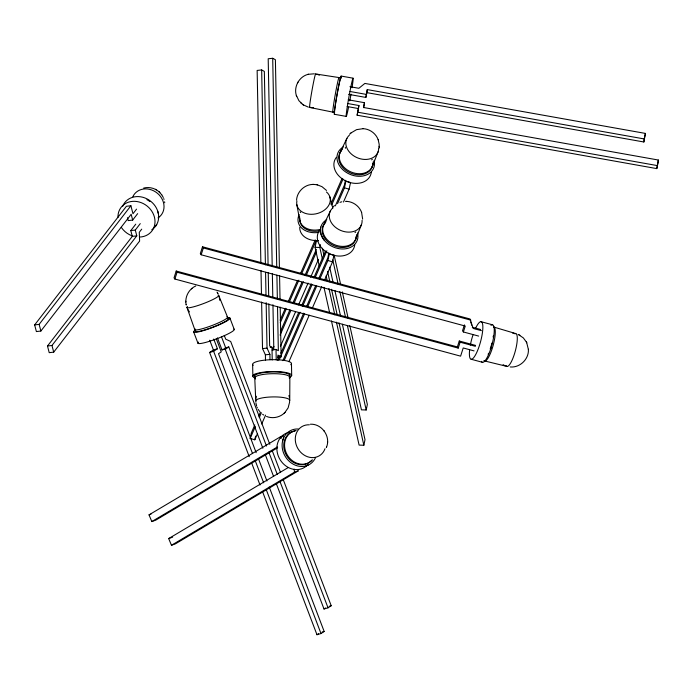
<?xml version="1.0" encoding="UTF-8"?>
<svg xmlns="http://www.w3.org/2000/svg" width="693" height="693" viewBox="0 0 693 693"><rect width="100%" height="100%" fill="white"/><g stroke="black" fill="none" stroke-linecap="round" stroke-linejoin="round"><path stroke-width="1.04" d="M289.743 400.398L289.865 375.528M379.045 148.241L379.192 144.326L378.161 139.691M186.157 304.695C184.546 297.219 188.773 289.042 195.772 285.984M326.455 447.314C331.046 436.711 321.95 423.57 310.377 424.22M296.491 95.929C293.39 87.214 298.926 76.758 307.865 74.402M379.236 146.327L379.175 147.254M327.529 442.671L327.59 441.736M362.647 219.109L361.59 212.37M296.561 200.069C297.054 191.744 304.444 184.555 312.82 184.425M289.7 401.81L288.123 407.891L284.84 412.586M348.25 99.801L364.483 102.694L363.47 107.484L658.35 160.031L657.96 163.072L656.791 168.607L357.129 115.211L358.931 105.527L347.548 103.5M357.129 115.211L358.931 105.527M364.483 102.694L363.695 107.649M348.614 94.352L365.861 97.427L367.264 89.596L644.239 138.946L643.858 141.987L366.883 92.637L367.264 89.596M349.922 86.694L358.87 88.288L364.873 83.429L645.417 133.42L643.858 141.987M656.791 168.607L658.35 160.031M255.925 398.319L256.341 396.266M510.221 366.952C519.967 367.922 529.114 359.026 528.378 349.255M257.389 433.87L254.79 439.804L250.164 438.418L251.342 432.891L254.799 424.974M254.79 439.804L255.578 436.114M319.291 266.259L315.072 247.323L316.484 240.679L318.382 240.74M322.392 259.035L319.811 247.462L320.417 244.62M328.854 252.988L327.841 257.787L318.763 278.56M319.698 279.27L327.902 260.49L329.314 253.846L333.939 255.232L332.536 261.867L324.324 280.648M345.435 180.301L344.412 185.1L335.343 205.873M337.569 203.621L344.482 187.803L345.885 181.159L350.519 182.545L349.107 189.18L343.494 202.035M365.861 97.427L366.883 92.637M342.385 324.255L361.443 409.849L366.181 409.996L367.359 404.461L349.792 325.554M331.462 320.963L359.104 445.097L363.842 445.244L365.012 439.709L339.016 322.929M644.239 138.946L645.417 133.42M320.833 227.001L320.538 228.395A19.447 14.986 23.6 0 0 323.336 239.007L324.445 240.471M491.32 346.968L490.488 349.558M282.761 440.376L283.61 437.993M457.38 346.924L459.268 341.008L460.117 342.195L458.229 348.103L457.38 346.924L176.204 271.041L174.03 277.858L174.879 279.036L460.602 356.15L463.219 347.964L474.073 350.892M174.879 279.036L177.061 272.219L176.204 271.041M481.444 330.665L473.163 328.43L470.001 318.971L202.503 246.786L200.32 253.603L201.178 254.781L465.272 326.056L463.383 331.964L478.664 336.088M201.178 254.781L203.352 247.964L202.503 246.786M464.423 324.878L462.534 330.786L463.383 331.964M372.167 166.84L378.109 151.741M355.596 239.527L361.529 224.428M326.342 447.583L326.602 446.942M280.137 320.192L285.334 308.29M288.366 301.351L297.462 280.526M300.493 273.588L315.22 239.873M330.821 204.175L342.082 178.396M280.258 322.756L286.313 308.887M289.345 301.949L298.865 280.154M301.464 274.211L316.181 240.523M331.765 204.859L343.018 179.097M272.236 350.311L273.969 346.353M280.448 331.514L289.96 309.745M292.983 302.824L302.061 282.051M305.085 275.121L316.32 249.402M280.128 335.091L290.93 310.377M293.953 303.456L303.447 281.713M306.037 275.779L316.406 252.053M280.44 346.361L295.556 311.763M298.579 304.842L308.082 283.091M310.672 277.165L318.442 259.373M277.858 360.152L279.591 356.185M280.89 353.213L298.648 312.56M301.68 305.622L311.209 283.801M313.808 277.85L325.511 251.083M279.262 359.78L300.043 312.222M302.633 306.271L312.162 284.476M315.194 277.546L326.879 250.788M258.688 416.069L260.421 412.11M282.891 360.672L303.638 313.184M306.661 306.263L315.739 285.49M250.164 438.418L255.345 426.559M259.234 417.662L261.391 412.716M284.286 360.325L304.582 313.868M307.605 306.947L316.675 286.192M261.703 423.986L265.592 415.09M288.912 361.711L309.208 315.254M312.231 308.333L321.734 286.581M339.847 153.014L346.907 138.383M323.276 225.701L330.327 211.07M297.964 82.155L297.514 82.978M156.731 224.489L155.388 226.498M127.443 217.715L128.196 220.599L132.675 220.071L131.168 214.302L40.87 331.037L36.383 331.566L34.65 324.904L126.412 206.28L130.899 205.752L132.978 213.739L136.547 209.13M34.65 324.904L39.129 324.376L130.899 205.752M132.675 220.071L137.647 213.643M141.727 229.149L139.284 232.302L139.614 241.077L53.707 352.139L49.22 352.668L47.488 346.006L132.302 236.365L130.795 230.596L135.767 224.168M130.795 230.596L135.282 230.059L140.255 223.631M47.488 346.006L51.966 345.478L136.79 235.837L135.282 230.059M333.021 207.008L334.442 205.604M349.653 134.251L350.346 133.532M266.545 416.458C272.522 418.91 279.842 417.472 284.459 412.959M284.243 413.175L285.048 412.387M350.953 132.969L356.566 129.643L363.054 128.69M350.294 133.593L351.013 132.917M191.389 288.868L191.996 288.34M371.587 159.849L372.34 159.329M355.015 232.536L355.76 232.016M249.237 456.678L209.607 352.477L213.418 349.965L217.437 348.787L213.73 339.042M209.607 352.477L213.626 351.299L217.437 348.787M217.42 337.863L222.02 349.93L223.397 349.029M222.02 349.93L226.039 348.752L228.785 346.942L266.484 446.032M276.308 483.619L324.003 609L325.589 607.952M324.003 609L328.023 607.822L331.202 605.725L283.246 479.66M262.708 492.082L316.97 634.719L318.555 633.671M316.97 634.719L320.989 633.541L324.159 631.453L269.222 487.023M277.616 447.756L155.778 520.131L151.81 521.569L149.03 514.864L280.396 436.824L283.368 435.75M281.583 437.04L283.437 435.94M151.81 521.569L277.365 446.976M171.466 545.27L294.456 472.21L298.414 470.772L175.433 543.832L171.466 545.27L168.676 538.574L288.245 467.541M253.941 374.731L255.033 374.151M308.16 465.15L305.899 465.965M149.03 514.864L151.013 514.154M168.676 538.574L172.644 537.136M339.994 202.33L341.831 201.793M225.779 347.825L228.785 346.942M329.192 606.314L331.202 605.725M322.15 632.042L324.159 631.453M308.22 74.307L314.353 73.796M307.579 74.489L308.472 74.229M143.676 188.072C149.03 186.668 155.015 188.141 159.113 191.848M132.302 236.365L136.79 235.837M279.426 268.243L275.398 59.719L272.704 58.281L268.2 58.758L272.202 265.904M268.087 264.917L264.345 71.388L261.659 69.95L257.146 70.426L260.871 263.08M270.183 347.444L271.985 347.254L272.228 359.962M261.616 302.044L262.517 348.588L267.03 348.111L269.898 354.34L270.001 359.719M272.418 349.792L276.022 349.411L278.352 350.658L277.503 306.427M262.517 348.588L265.393 354.816L269.898 354.34M277.529 357.216L281.141 356.834L280.18 307.138M313.531 107.666L310.949 107.606M313.608 184.407L316.649 184.702M312.638 184.425L313.79 184.407M345.478 201.351L346.474 201.377M315.072 247.323L319.811 247.462M347.314 201.438C353.673 201.975 359.459 206.445 361.616 212.448M362.967 128.681C369.664 128.881 375.935 133.454 378.187 139.761M346.396 201.368L347.392 201.438M512.56 333.056L513.444 333.142M315.627 73.969L340.8 77.841M229.418 317.81L228.872 317.749A19.447 2.564 -20.8 0 0 227.72 317.792M341.095 76.057L353.032 78.179M350.017 91.493L366.25 94.387M347.158 106.54L358.541 108.567M357.519 112.171L657.172 165.566M334.338 114.276L346.275 116.407M309.667 107.432L334.632 112.491M317.385 184.858L322.002 186.686L326.49 190.436M316.476 184.667L317.559 184.892M483.991 360.802L507.007 366.415M481.072 321.708L492.454 324.783M203.352 247.964L470.85 320.157M472.314 327.252L480.595 329.487M459.268 341.008L475.563 345.409M460.117 342.195L475.398 346.318M177.061 272.219L458.229 348.103M471.171 359.251L482.553 362.326M318.07 74.61L319.43 75.121M494.135 327.165L515.817 333.593M344.482 187.803L349.107 189.18M327.902 260.49L332.536 261.867M316.857 74.246L318.208 74.653M308.402 107.155L303.257 104.851M518.147 334.407L523.31 337.881L526.455 342.125M504.504 365.523L505.362 365.878M503.083 364.813L503.906 365.246M503.785 365.185L504.625 365.583M519.092 334.858L519.906 335.299M271.985 347.254L269.655 346.006L268.841 303.846M281.141 356.834L277.91 355.111L278.006 360.239M156.393 189.865L155.397 189.328M263.764 415.064L262.595 414.275M296.318 95.4L298.926 100.719L302.988 104.669M302.711 104.478L303.508 105.024M300.918 102.988L301.689 103.681M159.477 192.178L159.91 192.611M158.888 191.64L161.738 194.794M300.156 211.911L300.719 212.586M259.65 411.477L258.134 409.312M189.458 311.919L187.673 309.13M323.891 430.613L324.393 431.28M161.911 195.036L163.288 197.505M217.013 292.091L218.018 293.832M217.463 292.818L217.827 293.468M526.68 342.576L528.387 349.497M526.325 341.866L526.81 342.836M257.155 407.389L257.406 407.926M280.396 436.824L281.141 438.608M218.642 295.287L228.274 318.893M229.911 318.061L234.251 329.478M269.82 444.36L230.691 341.493L225.693 339.137L224.263 335.395M272.124 450.415L280.561 472.6M268.789 452.105L277.252 474.35M279.946 481.427L328.023 607.822M221.439 336.677L226.039 348.752M224.775 348.12L262.846 448.224M265.159 454.296L273.614 476.541M216.294 338.808L221.266 351.888L218.512 353.707L256.167 452.685M258.472 458.74L266.918 480.959M209.71 340.22L213.418 349.965M213.626 351.299L252.495 453.473M255.189 460.55L263.652 482.804M266.346 489.89L320.989 633.541M251.55 462.742L260.014 484.996M193.633 331.86L197.981 343.278M163.73 198.553L164.024 199.437M186.919 307.38L195.339 331.202M256.722 406.263L256.401 405.266M296.526 96.024L296.691 96.535M288.938 395.495L289.466 397.6M157.701 211.079L158.359 213.617M470.868 322.08L471.734 325.182M329.877 196.916L332.805 208.177M51.966 345.478L53.707 352.139M39.129 324.376L40.87 331.037M219.231 297.011L219.768 300.329M256.245 404.686L255.899 402.772M334.104 255.067L340.661 284.528M342.299 291.892L348.155 318.191M332.779 259.944L338.193 284.251M339.839 291.64L345.478 317.004M347.366 325.459L366.181 409.996M329.686 267.195L332.978 281.99M334.858 290.445L340.506 315.809M322.392 248.233L324.029 255.604M327.546 271.379L329.885 281.904M331.523 289.267L337.144 314.518M326.134 275.866L327.304 281.124M328.941 288.496L334.797 314.795M336.443 322.158L363.842 445.244M323.969 287.3L329.591 312.543M186.122 304.548L186.209 304.981M296.829 204.66L299.922 221.327M164.596 201.836L164.717 202.754M345.469 148.267L345.339 147.262M294.161 469.144L294.456 472.21M254.677 376.065L255.769 400.918M291.458 363.513L291.684 375.346M279.574 275.805L280.033 299.575M272.704 58.281L276.75 267.585M276.897 275.138L277.356 298.874M276.022 349.411L276.23 360.005M272.349 273.458L272.799 297.193M272.947 304.747L273.822 350.06M268.234 272.488L268.693 296.275M261.659 69.95L265.419 264.769M265.566 272.34L266.008 295.071M266.147 302.65L267.03 348.111M265.393 354.816L265.497 360.204M261.01 270.66L261.478 294.464M252.633 364.414L252.867 376.247M185.837 301.195L185.845 302.009M315.618 457.475A19.421 16.797 59.3 0 1 295.244 465.168A19.421 16.797 59.3 0 1 282.164 443.771A19.421 16.797 59.3 0 1 298.198 428.984M312.465 459.805A17.559 15.185 59.3 0 1 287.058 454.539A17.559 15.185 59.3 0 1 296.128 430.474M307.735 464.708A19.421 16.797 59.3 0 1 279.088 457.848A19.421 16.797 59.3 0 1 291.718 432.077M325.017 448.709A16.987 14.7 59.3 0 1 307.493 456.73A16.987 14.7 59.3 0 1 295.305 438.123A16.987 14.7 59.3 0 1 309.364 424.8M311.711 460.299A17.602 15.22 59.3 0 1 286.339 455.188A17.602 15.22 59.3 0 1 294.993 430.959M319.3 230.916A17.602 13.141 -12.5 0 1 299.844 218.373M326.438 191.961A16.987 12.691 -12.5 0 1 317.896 213.349A16.987 12.691 -12.5 0 1 296.916 200.892M318.537 240.506A19.421 14.501 -12.5 0 1 299.731 227.356M319.014 232.354A19.421 14.501 -12.5 0 1 299.151 214.613M319.794 229.548A17.559 13.106 -12.5 0 1 299.671 216.866M334.554 111.911A17.602 0.71 -79.9 0 1 337.586 91.909A17.602 0.71 -79.9 0 1 340.861 77.962M309.918 106.947A16.987 0.684 -79.9 0 1 311.98 90.523A16.987 0.684 -79.9 0 1 315.705 74.532M348.57 107.224A19.421 0.788 -79.9 0 1 346.561 111.764A19.421 0.788 -79.9 0 1 351.767 82.571A19.421 0.788 -79.9 0 1 352.053 87.716M351.013 94.101A19.421 0.788 -79.9 0 1 349.8 100.892M334.537 113.912A19.421 0.788 -79.9 0 1 337.396 92.541A19.421 0.788 -79.9 0 1 341.103 78.162M333.056 111.79A17.559 0.71 -79.9 0 1 335.221 94.75A17.559 0.71 -79.9 0 1 339.085 77.945M255.994 401.576A16.987 3.734 -1.1 0 1 272.981 396.916A16.987 3.734 -1.1 0 1 289.431 401.065M356.185 236.287A17.602 13.557 23.6 0 1 333.983 245.755A17.602 13.557 23.6 0 1 325.095 223.111M362.092 220.331A16.987 13.089 23.6 0 1 340.661 230.431A16.987 13.089 23.6 0 1 332.779 207.9M354.764 244.785A19.421 14.96 23.6 0 1 330.344 254.14A19.421 14.96 23.6 0 1 319.828 229.972M357.545 232.943A19.421 14.969 23.6 0 1 346.136 248.709A19.421 14.969 23.6 0 1 323.163 238.764A19.421 14.969 23.6 0 1 326.801 219.62M356.609 234.581A17.559 13.531 23.6 0 1 334.416 244.646A17.559 13.531 23.6 0 1 326.091 221.578M490.973 325.329A19.421 4.6 -74.9 0 1 492.073 344.3A19.421 4.6 -74.9 0 1 481.47 361.356M493.797 327.07A17.559 4.158 -74.9 0 1 492.948 346.128A17.559 4.158 -74.9 0 1 484.19 360.715M475.433 328.638A19.421 4.6 -74.9 0 1 482.856 327.417A19.421 4.6 -74.9 0 1 475.207 355.431A19.421 4.6 -74.9 0 1 469.603 350M470.348 345.053A19.421 4.6 -74.9 0 1 473.137 334.476M514.795 333.818A16.987 4.028 -74.9 0 1 515.245 351.247A16.987 4.028 -74.9 0 1 506.133 365.583M493.286 335.992A17.602 4.167 -74.9 0 1 493.13 337.101M491.952 343.018A17.602 4.167 -74.9 0 1 490.211 348.995M488.556 353.317A17.602 4.167 -74.9 0 1 488.132 354.288M122.618 206.488A19.421 16.901 37.7 0 1 150.745 201.291A19.421 16.901 37.7 0 1 151.802 229.738M146.899 199.671A17.559 15.281 37.7 0 1 149.922 201.568M117.983 217.481A19.421 16.901 37.7 0 1 134.892 201.325A19.421 16.901 37.7 0 1 154.842 219.187A19.421 16.901 37.7 0 1 139.83 237.049M131.965 235.793A19.421 16.901 37.7 0 1 121.31 227.382M132.839 196.708A16.987 14.787 37.7 0 1 157.493 193.338A16.987 14.787 37.7 0 1 158.03 217.905M374.116 160.256A19.421 14.96 23.6 0 1 362.708 176.022A19.421 14.96 23.6 0 1 339.743 166.077A19.421 14.96 23.6 0 1 343.373 146.933M373.189 161.893A17.559 13.531 23.6 0 1 350.987 171.959A17.559 13.531 23.6 0 1 342.671 148.891M371.344 172.098A19.421 14.96 23.6 0 1 346.916 181.453A19.421 14.96 23.6 0 1 336.408 157.285M378.681 148.605A16.987 13.089 23.6 0 1 356.678 157.502A16.987 13.089 23.6 0 1 349.35 135.213M372.765 163.6A17.602 13.557 23.6 0 1 351.134 173.302A17.602 13.557 23.6 0 1 341.025 151.169M227.841 318.511A17.602 2.322 -20.8 0 1 212.049 327.434A17.602 2.322 -20.8 0 1 195.66 330.578M218.009 295.062A16.987 2.235 -20.8 0 1 203.058 303.742A16.987 2.235 -20.8 0 1 187.5 306.505M233.784 329.08A19.421 2.555 -20.8 0 1 215.705 339.172A19.421 2.555 -20.8 0 1 198.57 342.091M227.625 317.81A19.421 2.555 -20.8 0 1 212.716 327.442A19.421 2.555 -20.8 0 1 195.157 330.154M226.854 316.779A17.559 2.313 -20.8 0 1 211.971 325.528A17.559 2.313 -20.8 0 1 195.071 328.863M255.44 378.239A19.421 4.271 -1.1 0 1 272.15 371.535A19.421 4.271 -1.1 0 1 289.232 377.564M255.466 378.967A17.559 3.863 -1.1 0 1 272.037 373.718A17.559 3.863 -1.1 0 1 289.302 378.231M253.17 365.306A19.421 4.271 -1.1 0 1 272.314 359.684A19.421 4.271 -1.1 0 1 290.791 364.735M255.5 377.278A17.602 3.872 -1.1 0 1 271.89 371.933A17.602 3.872 -1.1 0 1 289.258 376.498"/></g></svg>
